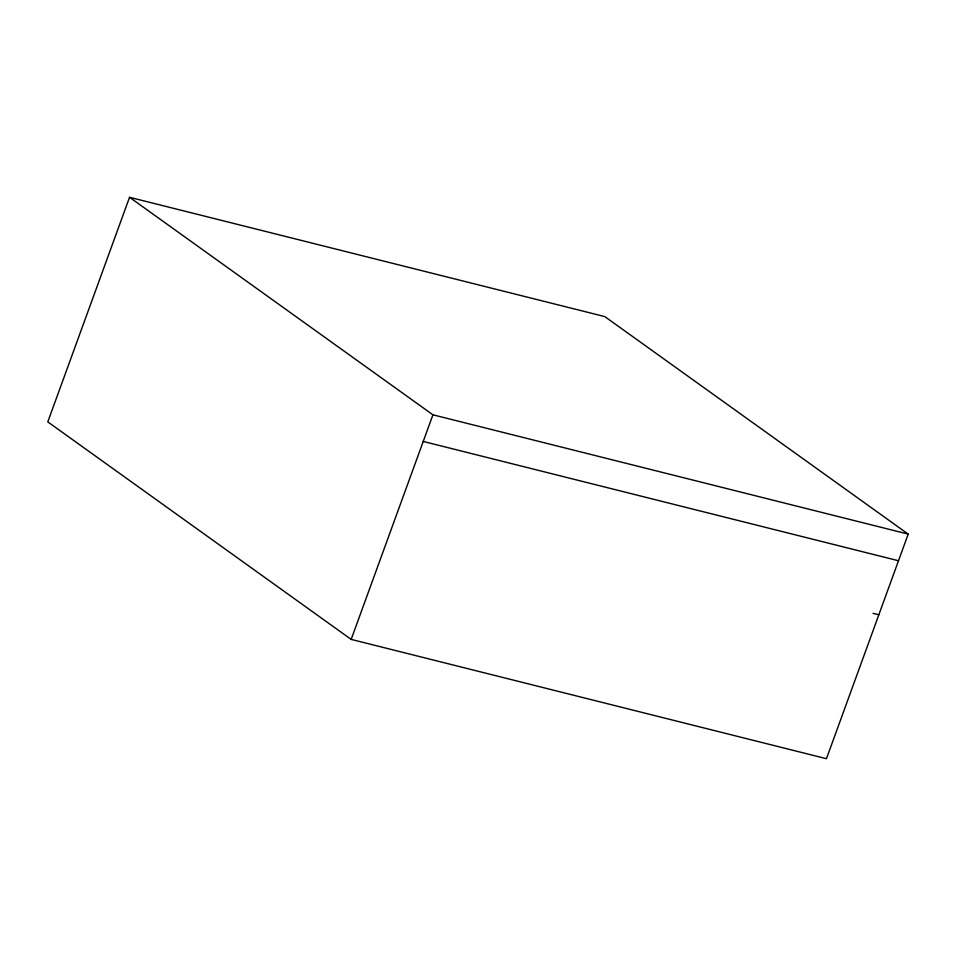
<?xml version="1.0" encoding="UTF-8"?>
<svg xmlns="http://www.w3.org/2000/svg" width="956" height="956" viewBox="0 0 956 956"><rect width="100%" height="100%" fill="white"/><g stroke="black" fill="none" stroke-linecap="round" stroke-linejoin="round"><path stroke-width="1.43" d="M129.55 197.294L47.8 421.883L351.175 639.397L826.45 758.706L908.2 534.117L604.825 316.603L129.55 197.294L432.925 414.808L908.2 534.117M351.175 639.397L432.925 414.808M873.067 613.382L878.863 614.72M423.221 441.445L898.509 560.754"/></g></svg>
